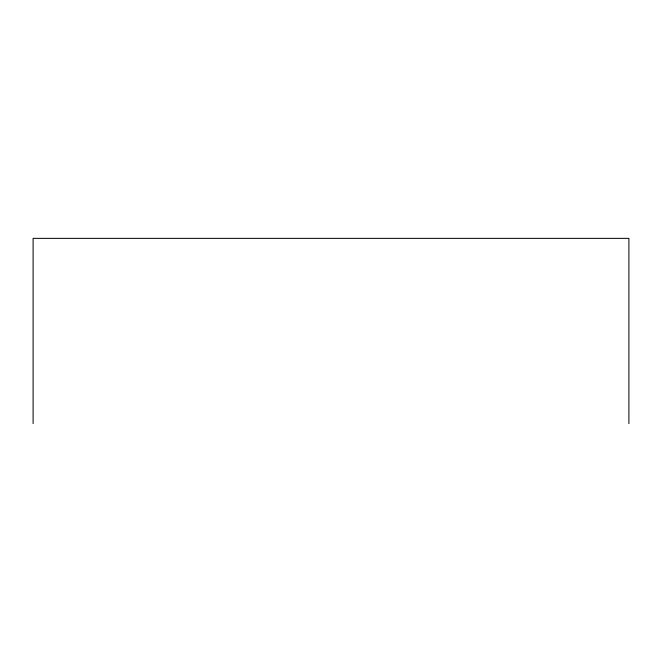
<?xml version="1.0" encoding="UTF-8"?>
<svg xmlns="http://www.w3.org/2000/svg" width="662" height="662" viewBox="0 0 662 662"><rect width="100%" height="100%" fill="white"/><g stroke="black" fill="none" stroke-linecap="round" stroke-linejoin="round"><path stroke-width="0.99" d="M628.9 423.639L628.9 238.361L33.1 238.361L33.1 423.639"/></g></svg>
